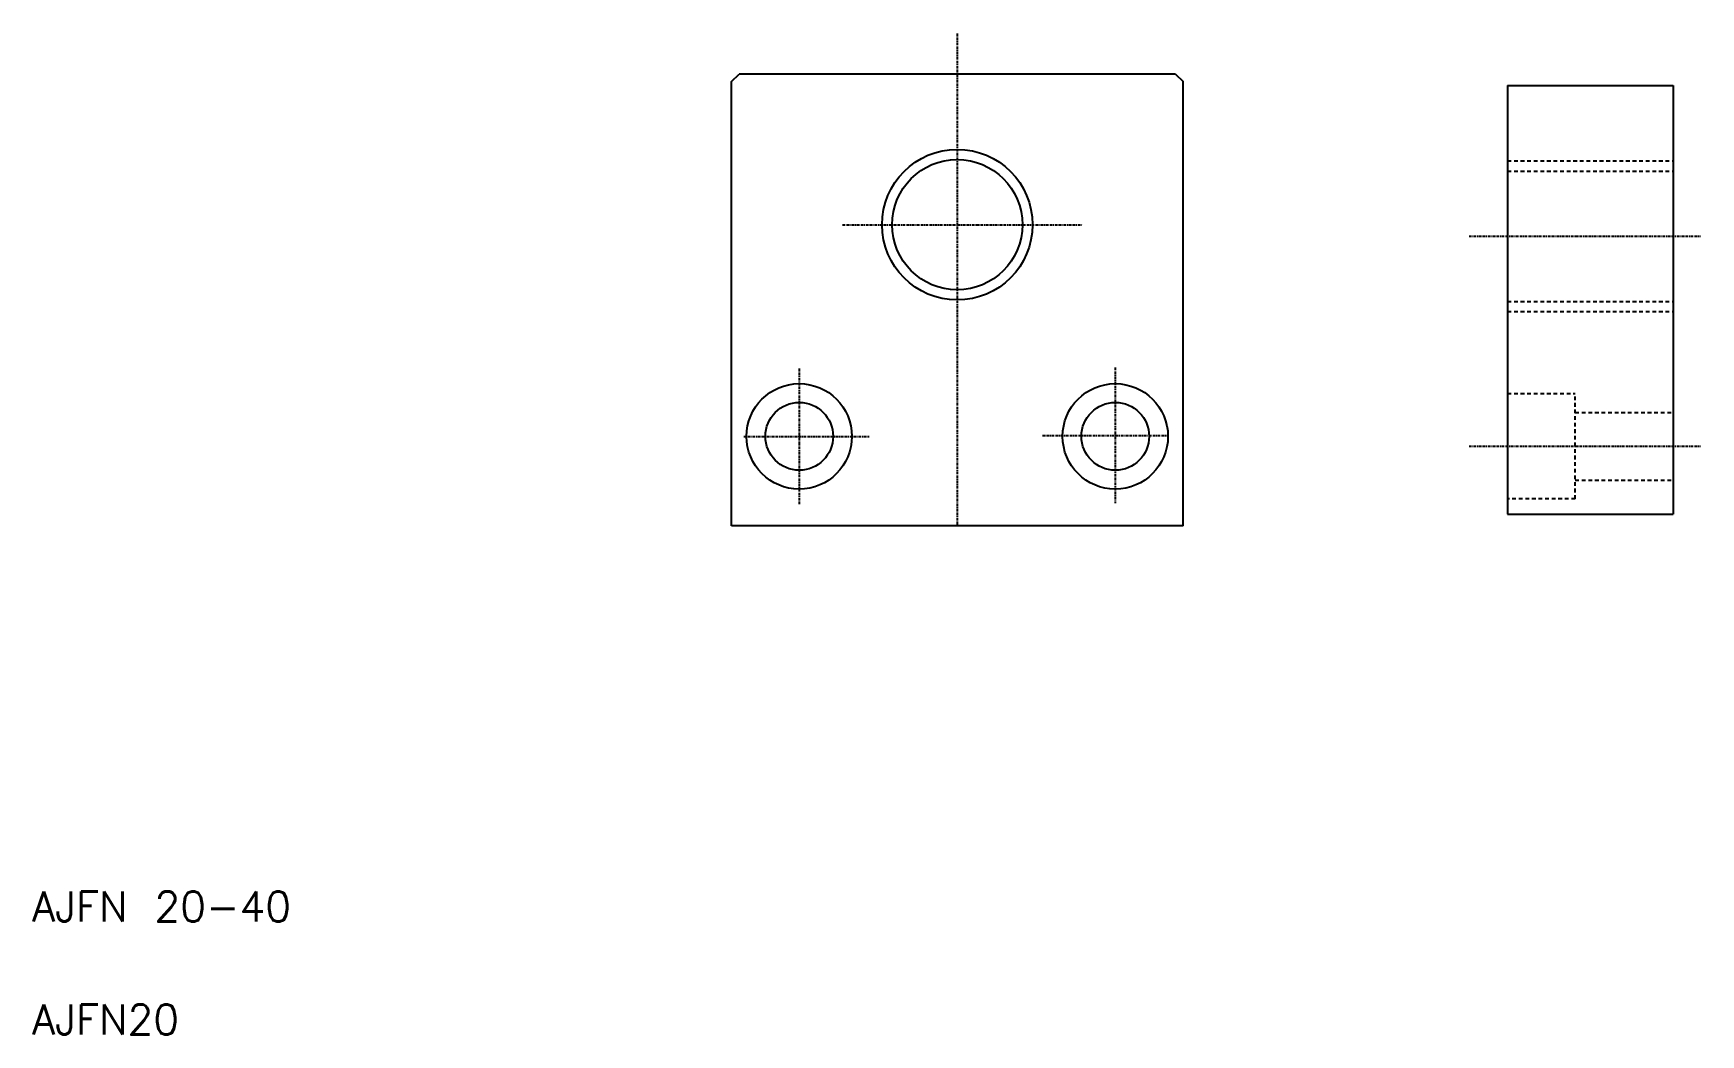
# Model space of a CAD drawing. Extents: x 10 to 232, y 10 to 143.
import ezdxf

# ---------------------------------------------------------------- set-up
doc = ezdxf.new("R2010")
doc.units = 0
doc.header["$LTSCALE"] = 0.25
doc.linetypes.add('CENTER', pattern=[2, 1.25, -0.25, 0.25, -0.25])
doc.linetypes.add('DASHED', pattern=[3.5, 2, -1.5])
doc.layers.get('0').update_dxf_attribs({"linetype": 'CONTINUOUS'})
doc.layers.add('CENTER', color=1, linetype='CENTER')
doc.styles.get("Standard").update_dxf_attribs({"font": 'TXT', "bigfont": 'BIGFONT'})

msp = doc.modelspace()

# ---------------------------------------------------------------- linework, layer by layer
at = {"color": 7, "linetype": 'CONTINUOUS'}
for p, q in [((102.94, 136.55), (103.94, 137.55)), ((161.94, 137.55), (103.94, 137.55)), ((161.94, 137.55), (162.94, 136.55)), ((102.94, 77.56), (102.94, 136.55)), ((162.94, 77.56), (162.94, 136.55)), ((206.05, 136.01), (228.05, 136.01)), ((206.05, 136.01), (206.05, 79.13)), ((228.05, 136.01), (228.05, 79.13)), ((162.94, 77.56), (102.94, 77.56)), ((206.05, 79.13), (228.05, 79.13))]:
    msp.add_line(p, q, dxfattribs=at)
at = {"color": 3, "linetype": 'DASHED'}
for p, q in [((206.05, 126.01), (228.05, 126.01)), ((206.05, 124.66), (228.05, 124.66)), ((206.05, 107.36), (228.05, 107.36)), ((206.05, 106.01), (228.05, 106.01)), ((206.05, 95.13), (215.05, 95.13)), ((215.05, 81.13), (215.05, 95.13)), ((215.05, 92.63), (228.05, 92.63)), ((215.05, 83.63), (228.05, 83.63)), ((215.05, 81.13), (206.05, 81.13))]:
    msp.add_line(p, q, dxfattribs=at)
for p, q in [((102.94, 107.05), (102.94, 107.05)), ((102.94, 92.3), (102.94, 92.3))]:
    msp.add_line(p, q)
at = {"color": 3, "linetype": 'CONTINUOUS'}
msp.add_circle((132.94, 117.55), 10, dxfattribs=at)
at = {"color": 7, "linetype": 'CONTINUOUS'}
for centre, radius in [((132.94, 117.55), 8.65), ((111.94, 89.44), 7), ((153.94, 89.44), 7), ((111.94, 89.44), 4.5), ((153.94, 89.44), 4.5)]:
    msp.add_circle(centre, radius, dxfattribs=at)
at = {"layer": 'CENTER', "color": 1, "linetype": 'CENTER'}
for p, q in [((132.94, 142.95), (132.94, 77.55)), ((117.71, 117.55), (149.59, 117.55)), ((200.98, 116.01), (231.72, 116.01)), ((111.94, 98.45), (111.94, 80.44)), ((153.94, 98.57), (153.94, 80.56)), ((104.56, 89.44), (121.22, 89.44)), ((144.25, 89.56), (160.9, 89.56)), ((200.98, 88.13), (231.72, 88.13))]:
    msp.add_line(p, q, dxfattribs=at)

# ---------------------------------------------------------------- texts
for s, p in [('AJFN 20-40', (10, 25)), ('AJFN20', (10, 10))]:
    msp.add_text(s, height=4).set_placement(p)

doc.saveas('drawing.dxf')
